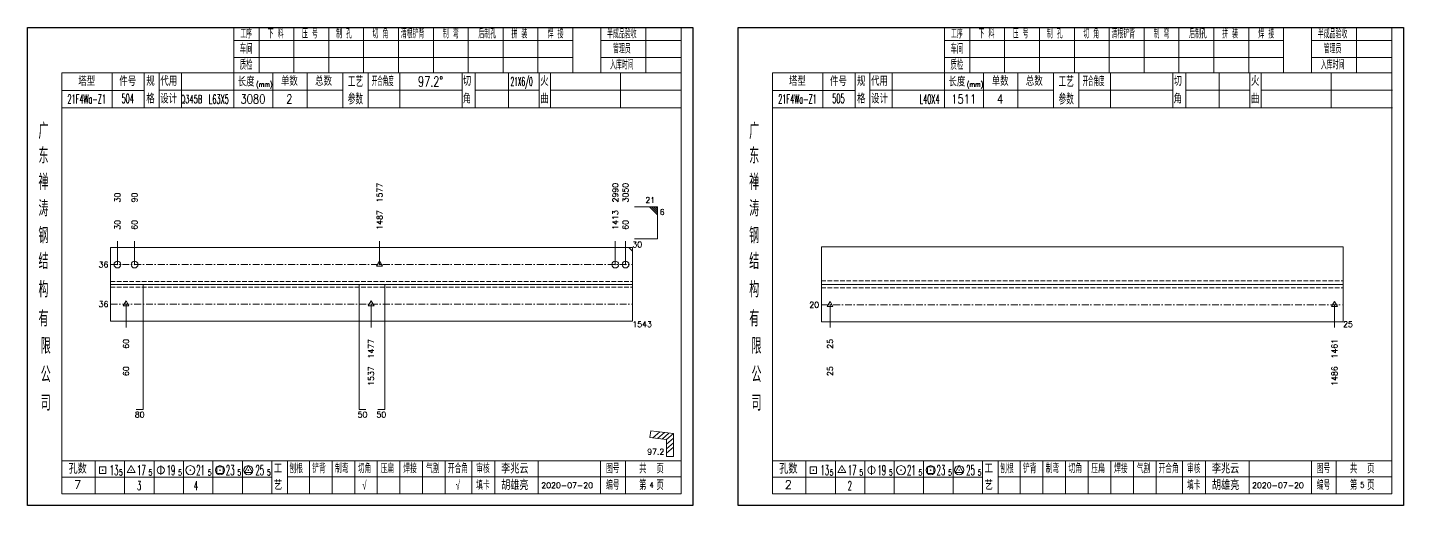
# Model space of a CAD drawing. Extents: x 1310 to 15542, y -76 to 8381.
# Drawn here: x 2453 to 3057, y 2954 to 3164 of the extents above; entities that cross this region are included whole.
import ezdxf
from ezdxf.enums import TextEntityAlignment as Align

# ---------------------------------------------------------------- set-up
doc = ezdxf.new("R2010")
doc.units = 0
doc.header["$MEASUREMENT"] = 0
doc.linetypes.add('一点画线', pattern=[5.2, 3, -1, 0.2, -1])
doc.linetypes.add('虚线', pattern=[2.75, 2, -0.75])
doc.layers.get('0').update_dxf_attribs({"linetype": 'CONTINUOUS', "lineweight": 25})
for name, color, linetype, lineweight in [('1', 7, 'CONTINUOUS', 25), ('2', 7, 'CONTINUOUS', 25), ('4', 7, 'CONTINUOUS', 25), ('5', 7, 'CONTINUOUS', 25)]:
    doc.layers.add(name, color=color, linetype=linetype, lineweight=lineweight)
doc.styles.get("Standard").update_dxf_attribs({"font": 'simplex.shx', "width": 0.7, "height": 3, "bigfont": 'gbhzfs.shx'})

# ---------------------------------------------------------------- blocks, each defined once
blk = doc.blocks.new('孔21.5')
at = {"layer": '5', "color": 7, "linetype": 'Continuous', "lineweight": 13}
for p, q in [((-0.1, -0.1), (0.1, 0.1)), ((0.1, -0.1), (-0.1, 0.1))]:
    blk.add_line(p, q, dxfattribs=at)
blk.add_circle((0, 0), 1, dxfattribs=at)
blk = doc.blocks.new('孔17.5')
at = {"layer": '5', "color": 7, "linetype": 'Continuous', "lineweight": 13}
for p, q in [((0, 1), (-0.866, -0.5)), ((-0.1, -0.1), (0.1, 0.1)), ((0.1, -0.1), (-0.1, 0.1)), ((0.866, -0.5), (0, 1)), ((-0.866, -0.5), (0.866, -0.5))]:
    blk.add_line(p, q, dxfattribs=at)
blk = doc.blocks.new('CTJGK')
at = {"color": 6, "linetype": 'Continuous'}
for p, q in [((0, 209.97), (292.13, 209.97)), ((0, 0), (0, 209.97)), ((292.13, 209.97), (292.13, 0)), ((292.13, 0), (0, 0))]:
    blk.add_line(p, q, dxfattribs=at)

msp = doc.modelspace()

# ---------------------------------------------------------------- linework, layer by layer
at = {"color": 7, "linetype": 'Continuous', "lineweight": 13}
for p, q in [((2729.442, 3084.944), (2719.442, 3084.944)), ((2725.942, 3084.944), (2729.442, 3081.444)), ((2726.817, 3084.944), (2729.442, 3082.319)), ((2727.692, 3084.944), (2729.442, 3083.194)), ((2728.567, 3084.944), (2729.442, 3084.069)), ((2729.442, 3070.944), (2729.442, 3084.944)), ((2492.312, 3059.635), (2492.312, 3069.944)), ((2499.812, 3059.635), (2499.812, 3069.944)), ((2607.434, 3059.635), (2607.434, 3069.944)), ((2710.942, 3059.635), (2710.942, 3069.944)), ((2715.442, 3059.635), (2715.442, 3069.944)), ((2729.442, 3070.944), (2719.442, 3070.944)), ((2718.442, 3065.593), (2716.879, 3067.135)), ((2496.062, 3042.254), (2496.062, 3031.944)), ((2603.684, 3042.254), (2603.684, 3031.944)), ((2805.233, 3041.944), (2805.233, 3031.944)), ((3026.781, 3041.944), (3026.781, 3031.944))]:
    msp.add_line(p, q, dxfattribs=at)
at = {"color": 7, "linetype": 'Continuous', "lineweight": 18}
for p, q in [((2489.312, 3067.135), (2489.312, 3034.754)), ((2489.312, 3067.135), (2718.442, 3067.135)), ((2718.442, 3067.135), (2718.442, 3034.754)), ((2801.442, 3067.444), (2801.442, 3034.444)), ((2801.442, 3067.444), (3030.572, 3067.444)), ((3030.572, 3067.444), (3030.572, 3034.444)), ((2489.312, 3050.944), (2718.442, 3050.944)), ((2801.442, 3050.944), (3030.572, 3050.944))]:
    msp.add_line(p, q, dxfattribs=at)
at = {"color": 3, "linetype": '一点画线', "lineweight": 13}
for p, q in [((2489.312, 3059.635), (2718.442, 3059.635)), ((2489.312, 3042.254), (2718.442, 3042.254)), ((2801.442, 3041.944), (3030.572, 3041.944))]:
    msp.add_line(p, q, dxfattribs=at)
at = {"color": 1, "linetype": '虚线', "lineweight": 18}
for p, q in [((2489.312, 3052.135), (2718.442, 3052.135)), ((2801.442, 3052.444), (3030.572, 3052.444)), ((2489.312, 3049.754), (2718.442, 3049.754)), ((2801.442, 3049.444), (3030.572, 3049.444))]:
    msp.add_line(p, q, dxfattribs=at)
at = {"layer": '1', "color": 7, "linetype": 'Continuous', "lineweight": 18}
for p, q in [((2489.312, 3034.754), (2718.442, 3034.754)), ((2801.442, 3034.444), (3030.572, 3034.444))]:
    msp.add_line(p, q, dxfattribs=at)
at = {"layer": '2', "color": 7, "linetype": 'Continuous', "lineweight": 13}
for p, q in [((2503.562, 3050.944), (2503.562, 2995.944)), ((2598.434, 3050.944), (2598.434, 2995.944)), ((2609.684, 3050.944), (2609.684, 2995.944)), ((2503.562, 2995.944), (2500.562, 2995.944)), ((2598.434, 2995.944), (2601.434, 2995.944)), ((2609.684, 2995.944), (2606.684, 2995.944)), ((2726.521, 2986.638), (2726.145, 2983.662)), ((2736.442, 2985.385), (2726.521, 2986.638)), ((2727.489, 2983.492), (2730.489, 2986.137)), ((2729.473, 2983.242), (2732.473, 2985.886)), ((2731.457, 2982.991), (2734.457, 2985.636)), ((2733.442, 2982.74), (2736.442, 2985.385)), ((2736.442, 2975.385), (2736.442, 2985.385)), ((2726.145, 2983.662), (2733.442, 2982.74)), ((2733.442, 2980.74), (2736.442, 2983.385)), ((2733.442, 2982.74), (2733.442, 2975.385)), ((2733.442, 2978.74), (2736.442, 2981.385)), ((2733.442, 2976.74), (2736.442, 2979.385)), ((2733.442, 2975.385), (2736.442, 2975.385))]:
    msp.add_line(p, q, dxfattribs=at)
at = {"layer": '4', "color": 1, "linetype": 'Continuous', "lineweight": 18}
for p, q in [((2452.812, 3163.771), (2452.812, 2953.801)), ((2744.942, 3163.771), (2452.812, 3163.771)), ((2543.442, 3163.771), (2543.442, 3143.931)), ((2554.472, 3163.771), (2554.472, 3143.911)), ((2569.782, 3163.771), (2569.782, 3143.911)), ((2585.102, 3163.771), (2585.102, 3143.911)), ((2600.412, 3163.771), (2600.412, 3143.911)), ((2615.722, 3163.771), (2615.722, 3143.911)), ((2631.032, 3163.771), (2631.032, 3143.911)), ((2646.352, 3163.771), (2646.352, 3143.911)), ((2661.662, 3163.771), (2661.662, 3143.911)), ((2676.972, 3163.771), (2676.972, 3143.911)), ((2692.282, 3163.771), (2692.282, 3143.931)), ((2692.282, 3163.771), (2692.282, 3143.911)), ((2704.562, 3163.771), (2704.562, 3143.911)), ((2724.312, 3163.771), (2724.312, 3143.911)), ((2739.892, 3163.771), (2739.892, 3143.911)), ((2744.942, 3133.971), (2744.942, 3163.771)), ((2764.942, 3163.771), (2764.942, 2953.801)), ((3057.072, 3163.771), (2764.942, 3163.771)), ((2855.572, 3163.771), (2855.572, 3143.931)), ((2866.602, 3163.771), (2866.602, 3143.911)), ((2881.912, 3163.771), (2881.912, 3143.911)), ((2897.232, 3163.771), (2897.232, 3143.911)), ((2912.542, 3163.771), (2912.542, 3143.911)), ((2927.852, 3163.771), (2927.852, 3143.911)), ((2943.162, 3163.771), (2943.162, 3143.911)), ((2958.482, 3163.771), (2958.482, 3143.911)), ((2973.792, 3163.771), (2973.792, 3143.911)), ((2989.102, 3163.771), (2989.102, 3143.911)), ((3004.412, 3163.771), (3004.412, 3143.931)), ((3004.412, 3163.771), (3004.412, 3143.911)), ((3016.692, 3163.771), (3016.692, 3143.911)), ((3036.442, 3163.771), (3036.442, 3143.911)), ((3052.022, 3163.771), (3052.022, 3143.911)), ((3057.072, 3133.971), (3057.072, 3163.771)), ((2692.282, 3158.041), (2543.442, 3158.041)), ((2739.892, 3158.041), (2704.562, 3158.041)), ((3004.412, 3158.041), (2855.572, 3158.041)), ((3052.022, 3158.041), (3016.692, 3158.041)), ((2692.282, 3150.561), (2543.442, 3150.561)), ((2739.892, 3150.561), (2704.562, 3150.561)), ((3004.412, 3150.561), (2855.572, 3150.561)), ((3052.022, 3150.561), (3016.692, 3150.561)), ((2467.822, 3143.911), (2467.822, 2958.851)), ((2739.892, 3143.911), (2467.822, 3143.911)), ((2489.942, 3143.921), (2489.942, 3128.501)), ((2504.092, 3128.501), (2504.092, 3143.911)), ((2510.592, 3128.501), (2510.592, 3143.911)), ((2520.462, 3143.911), (2520.462, 3128.501)), ((2543.442, 3143.931), (2543.442, 3128.501)), ((2560.562, 3143.911), (2560.562, 3128.501)), ((2575.612, 3143.911), (2575.612, 3128.501)), ((2591.312, 3143.911), (2591.312, 3128.501)), ((2602.372, 3143.911), (2602.372, 3128.501)), ((2616.322, 3143.911), (2616.322, 3128.501)), ((2643.622, 3143.911), (2643.622, 3128.501)), ((2649.382, 3143.911), (2649.382, 3128.501)), ((2664.002, 3143.911), (2664.002, 3128.501)), ((2677.462, 3143.911), (2677.462, 3128.501)), ((2682.452, 3143.911), (2682.452, 3128.501)), ((2713.192, 3143.911), (2713.192, 3128.501)), ((2739.892, 2958.851), (2739.892, 3143.911)), ((2779.952, 3143.911), (2779.952, 2958.851)), ((3052.022, 3143.911), (2779.952, 3143.911)), ((2802.072, 3143.921), (2802.072, 3128.501)), ((2816.222, 3128.501), (2816.222, 3143.911)), ((2822.722, 3128.501), (2822.722, 3143.911)), ((2832.592, 3143.911), (2832.592, 3128.501)), ((2855.572, 3143.931), (2855.572, 3128.501)), ((2872.692, 3143.911), (2872.692, 3128.501)), ((2887.742, 3143.911), (2887.742, 3128.501)), ((2903.442, 3143.911), (2903.442, 3128.501)), ((2914.502, 3143.911), (2914.502, 3128.501)), ((2928.452, 3143.911), (2928.452, 3128.501)), ((2955.752, 3143.911), (2955.752, 3128.501)), ((2961.512, 3143.911), (2961.512, 3128.501)), ((2976.132, 3143.911), (2976.132, 3128.501)), ((2989.592, 3143.911), (2989.592, 3128.501)), ((2994.582, 3143.911), (2994.582, 3128.501)), ((3025.322, 3143.911), (3025.322, 3128.501)), ((3052.022, 2958.851), (3052.022, 3143.911)), ((2504.092, 3136.151), (2467.822, 3136.151)), ((2591.312, 3136.201), (2510.592, 3136.201)), ((2602.372, 3136.201), (2643.622, 3136.201)), ((2649.382, 3136.201), (2677.462, 3136.201)), ((2682.452, 3136.201), (2740.072, 3136.201)), ((2816.222, 3136.151), (2779.952, 3136.151)), ((2903.442, 3136.201), (2822.722, 3136.201)), ((2914.502, 3136.201), (2955.752, 3136.201)), ((2961.512, 3136.201), (2989.592, 3136.201)), ((2994.582, 3136.201), (3052.202, 3136.201)), ((2744.942, 2953.801), (2744.942, 3133.971)), ((3057.072, 2953.801), (3057.072, 3133.971)), ((2740.072, 3128.501), (2467.822, 3128.501)), ((3052.202, 3128.501), (2779.952, 3128.501)), ((2467.822, 2973.381), (2739.892, 2973.381)), ((2482.512, 2973.381), (2482.512, 2958.851)), ((2495.442, 2958.851), (2495.442, 2973.381)), ((2508.372, 2973.381), (2508.372, 2958.851)), ((2521.292, 2958.851), (2521.292, 2973.381)), ((2534.222, 2973.381), (2534.222, 2958.851)), ((2547.152, 2958.851), (2547.152, 2973.381)), ((2560.072, 2958.851), (2560.072, 2973.381)), ((2566.942, 2958.851), (2566.942, 2973.381)), ((2576.602, 2958.851), (2576.602, 2973.381)), ((2586.542, 2958.851), (2586.542, 2973.381)), ((2596.482, 2958.851), (2596.482, 2973.381)), ((2606.432, 2958.851), (2606.432, 2973.381)), ((2616.372, 2958.851), (2616.372, 2973.381)), ((2626.312, 2958.851), (2626.312, 2973.381)), ((2636.262, 2958.851), (2636.262, 2973.381)), ((2647.902, 2958.851), (2647.902, 2973.381)), ((2658.052, 2958.851), (2658.052, 2973.381)), ((2677.112, 2958.851), (2677.112, 2973.381)), ((2704.492, 2958.851), (2704.492, 2973.381)), ((2715.452, 2958.851), (2715.452, 2973.381)), ((2779.952, 2973.381), (3052.022, 2973.381)), ((2794.642, 2973.381), (2794.642, 2958.851)), ((2807.572, 2958.851), (2807.572, 2973.381)), ((2820.502, 2973.381), (2820.502, 2958.851)), ((2833.422, 2958.851), (2833.422, 2973.381)), ((2846.352, 2973.381), (2846.352, 2958.851)), ((2859.282, 2958.851), (2859.282, 2973.381)), ((2872.202, 2958.851), (2872.202, 2973.381)), ((2879.072, 2958.851), (2879.072, 2973.381)), ((2888.732, 2958.851), (2888.732, 2973.381)), ((2898.672, 2958.851), (2898.672, 2973.381)), ((2908.612, 2958.851), (2908.612, 2973.381)), ((2918.562, 2958.851), (2918.562, 2973.381)), ((2928.502, 2958.851), (2928.502, 2973.381)), ((2938.442, 2958.851), (2938.442, 2973.381)), ((2948.392, 2958.851), (2948.392, 2973.381)), ((2960.032, 2958.851), (2960.032, 2973.381)), ((2970.182, 2958.851), (2970.182, 2973.381)), ((2989.242, 2958.851), (2989.242, 2973.381)), ((3016.622, 2958.851), (3016.622, 2973.381)), ((3027.582, 2958.851), (3027.582, 2973.381)), ((2560.072, 2966.251), (2467.822, 2966.251)), ((2566.902, 2966.411), (2739.892, 2966.411)), ((2872.202, 2966.251), (2779.952, 2966.251)), ((2879.032, 2966.411), (3052.022, 2966.411)), ((2467.822, 2958.851), (2739.892, 2958.851)), ((2779.952, 2958.851), (3052.022, 2958.851)), ((2452.812, 2953.801), (2744.942, 2953.801)), ((2764.942, 2953.801), (3057.072, 2953.801))]:
    msp.add_line(p, q, dxfattribs=at)
at = {"layer": '4', "color": 7, "linetype": 'Continuous', "lineweight": 13}
for p, q in [((2484.398, 2967.887), (2484.398, 2970.715)), ((2484.398, 2970.715), (2487.226, 2970.715)), ((2487.226, 2967.887), (2484.398, 2967.887)), ((2485.612, 2969.101), (2486.012, 2969.501)), ((2486.012, 2969.101), (2485.612, 2969.501)), ((2487.226, 2970.715), (2487.226, 2967.887)), ((2498.312, 2971.301), (2496.58, 2968.301)), ((2496.58, 2968.301), (2500.044, 2968.301)), ((2498.112, 2969.101), (2498.512, 2969.501)), ((2498.512, 2969.101), (2498.112, 2969.501)), ((2500.044, 2968.301), (2498.312, 2971.301)), ((2511.312, 2971.301), (2511.312, 2967.301)), ((2524.112, 2969.101), (2524.512, 2969.501)), ((2524.512, 2969.101), (2524.112, 2969.501)), ((2535.898, 2967.887), (2535.898, 2970.715)), ((2535.898, 2970.715), (2538.726, 2970.715)), ((2538.726, 2967.887), (2535.898, 2967.887)), ((2537.112, 2969.101), (2537.512, 2969.501)), ((2537.512, 2969.101), (2537.112, 2969.501)), ((2538.726, 2970.715), (2538.726, 2967.887)), ((2549.812, 2971.301), (2548.08, 2968.301)), ((2548.08, 2968.301), (2551.544, 2968.301)), ((2549.612, 2969.101), (2550.012, 2969.501)), ((2550.012, 2969.101), (2549.612, 2969.501)), ((2551.544, 2968.301), (2549.812, 2971.301)), ((2796.528, 2967.887), (2796.528, 2970.715)), ((2796.528, 2970.715), (2799.356, 2970.715)), ((2799.356, 2967.887), (2796.528, 2967.887)), ((2797.742, 2969.101), (2798.142, 2969.501)), ((2798.142, 2969.101), (2797.742, 2969.501)), ((2799.356, 2970.715), (2799.356, 2967.887)), ((2810.442, 2971.301), (2808.71, 2968.301)), ((2808.71, 2968.301), (2812.174, 2968.301)), ((2810.242, 2969.101), (2810.642, 2969.501)), ((2810.642, 2969.101), (2810.242, 2969.501)), ((2812.174, 2968.301), (2810.442, 2971.301)), ((2823.442, 2971.301), (2823.442, 2967.301)), ((2836.242, 2969.101), (2836.642, 2969.501)), ((2836.642, 2969.101), (2836.242, 2969.501)), ((2848.028, 2967.887), (2848.028, 2970.715)), ((2848.028, 2970.715), (2850.856, 2970.715)), ((2850.856, 2967.887), (2848.028, 2967.887)), ((2849.242, 2969.101), (2849.642, 2969.501)), ((2849.642, 2969.101), (2849.242, 2969.501)), ((2850.856, 2970.715), (2850.856, 2967.887)), ((2861.942, 2971.301), (2860.21, 2968.301)), ((2860.21, 2968.301), (2863.674, 2968.301)), ((2861.742, 2969.101), (2862.142, 2969.501)), ((2862.142, 2969.101), (2861.742, 2969.501)), ((2863.674, 2968.301), (2861.942, 2971.301))]:
    msp.add_line(p, q, dxfattribs=at)
for centre, radius in [((2511.312, 2969.301), 1.6), ((2524.312, 2969.301), 2), ((2537.312, 2969.301), 2), ((2549.812, 2969.301), 2), ((2823.442, 2969.301), 1.6), ((2836.442, 2969.301), 2), ((2849.442, 2969.301), 2), ((2861.942, 2969.301), 2)]:
    msp.add_circle(centre, radius, dxfattribs=at)

# ---------------------------------------------------------------- block references
at = {"color": 0, "linetype": 'Continuous'}
for p in [(2452.812, 2953.801), (2764.942, 2953.801)]:
    msp.add_blockref('CTJGK', p, dxfattribs=at)
at = {"color": 8, "linetype": 'Continuous', "lineweight": 9, "xscale": 1.5, "yscale": 1.5, "zscale": 1.5}
for name, p in [('孔21.5', (2492.312, 3059.635)), ('孔21.5', (2499.812, 3059.635)), ('孔17.5', (2607.434, 3059.635)), ('孔21.5', (2710.942, 3059.635)), ('孔21.5', (2715.442, 3059.635))]:
    msp.add_blockref(name, p, dxfattribs=at)
at = {"layer": '1', "color": 8, "linetype": 'Continuous', "lineweight": 9, "xscale": 1.5, "yscale": 1.5, "zscale": 1.5}
for p in [(2496.062, 3042.254), (2603.684, 3042.254), (2805.233, 3041.944), (3026.781, 3041.944)]:
    msp.add_blockref('孔17.5', p, dxfattribs=at)

# ---------------------------------------------------------------- texts
at = {"color": 7, "linetype": 'Continuous', "lineweight": 13}
for s, p in [('1577', (2607.434, 3086.944)), ('2990', (2710.942, 3086.944)), ('3050', (2715.442, 3086.944)), ('30', (2492.312, 3086.944)), ('90', (2499.812, 3086.944))]:
    msp.add_text(s, height=2.5, rotation=90, dxfattribs=at).set_placement(p, align=Align.MIDDLE_LEFT)
msp.add_text('21', height=2.5, dxfattribs=at).set_placement((2728.442, 3085.944), align=Align.BOTTOM_RIGHT)
at = {"color": 8, "linetype": 'Continuous', "lineweight": 9}
for s, p in [('1487', (2607.434, 3074.944)), ('1413', (2710.942, 3074.944)), ('30', (2492.312, 3074.944)), ('60', (2499.812, 3074.944)), ('60', (2715.442, 3074.944))]:
    msp.add_text(s, height=2.5, rotation=90, dxfattribs=at).set_placement(p, align=Align.MIDDLE_LEFT)
at = {"color": 7, "linetype": 'Continuous', "lineweight": 13}
msp.add_text('6', height=2.5, dxfattribs=at).set_placement((2730.442, 3083.944), align=Align.TOP_LEFT)
msp.add_text('30', height=2.5, dxfattribs=at).set_placement((2718.442, 3068.444), align=Align.MIDDLE_LEFT)
for s, p in [('36', (2488.312, 3059.635)), ('36', (2488.312, 3042.254)), ('20', (2800.442, 3041.944))]:
    msp.add_text(s, height=2.5, dxfattribs=at).set_placement(p, align=Align.MIDDLE_RIGHT)
at = {"layer": '1', "color": 7, "linetype": 'Continuous', "lineweight": 13}
for s, p in [('1543', (2718.442, 3033.444)), ('25', (3030.572, 3033.444))]:
    msp.add_text(s, height=2.5, dxfattribs=at).set_placement(p, align=Align.MIDDLE_LEFT)
at = {"layer": '1', "color": 8, "linetype": 'Continuous', "lineweight": 9}
for s, p in [('60', (2496.062, 3026.944)), ('1477', (2603.684, 3026.944)), ('25', (2805.233, 3026.944)), ('1461', (3026.781, 3026.944))]:
    msp.add_text(s, height=2.5, rotation=90, dxfattribs=at).set_placement(p, align=Align.MIDDLE_RIGHT)
at = {"layer": '1', "color": 7, "linetype": 'Continuous', "lineweight": 13}
for s, p in [('60', (2496.062, 3014.944)), ('1537', (2603.684, 3014.944)), ('25', (2805.233, 3014.944)), ('1486', (3026.781, 3014.944))]:
    msp.add_text(s, height=2.5, rotation=90, dxfattribs=at).set_placement(p, align=Align.MIDDLE_RIGHT)
at = {"layer": '2', "color": 7, "linetype": 'Continuous', "lineweight": 13}
for s, p in [('80', (2502.062, 2994.944)), ('50', (2599.934, 2994.944)), ('50', (2608.184, 2994.944))]:
    msp.add_text(s, height=2.5, dxfattribs=at).set_placement(p, align=Align.TOP_CENTER)
msp.add_text('97.2', height=2.5, dxfattribs=at).set_placement((2732.442, 2975.385), align=Align.BOTTOM_RIGHT)
at = {"layer": '4', "color": 1, "linetype": 'Continuous', "lineweight": 25}
for s, height, width, p in [('工序', 3.7, 0.7, (2548.812, 3160.901)), ('下 料', 3.7, 0.7, (2561.812, 3160.901)), ('压 号', 3.7, 0.7, (2576.812, 3160.901)), ('制 孔', 3.7, 0.7, (2591.812, 3160.901)), ('切 角', 3.7, 0.7, (2607.812, 3160.901)), ('清根铲背 ', 3.7, 0.7, (2622.812, 3160.901)), (' 制 弯', 3.7, 0.7, (2637.812, 3160.901)), (' 后制孔', 3.7, 0.7, (2653.812, 3160.901)), ('拼 装', 3.7, 0.7, (2668.812, 3160.901)), (' 焊 接', 3.7, 0.7, (2683.812, 3160.901)), ('半成品验收', 3.7, 0.7, (2713.812, 3160.901)), ('工序', 3.7, 0.7, (2860.942, 3160.901)), ('下 料', 3.7, 0.7, (2873.942, 3160.901)), ('压 号', 3.7, 0.7, (2888.942, 3160.901)), ('制 孔', 3.7, 0.7, (2903.942, 3160.901)), ('切 角', 3.7, 0.7, (2919.942, 3160.901)), ('清根铲背 ', 3.7, 0.7, (2934.942, 3160.901)), (' 制 弯', 3.7, 0.7, (2949.942, 3160.901)), (' 后制孔', 3.7, 0.7, (2965.942, 3160.901)), ('拼 装', 3.7, 0.7, (2980.942, 3160.901)), (' 焊 接', 3.7, 0.7, (2995.942, 3160.901)), ('半成品验收', 3.7, 0.7, (3025.942, 3160.901)), ('车间', 4, 0.7, (2548.812, 3154.301)), ('管理员', 3.7, 0.7, (2713.812, 3154.301)), ('车间', 4, 0.7, (2860.942, 3154.301)), ('管理员', 3.7, 0.7, (3025.942, 3154.301)), ('质检', 4, 0.7, (2548.812, 3147.241)), ('入库时间', 3.7, 0.7, (2713.812, 3147.241)), ('质检', 4, 0.7, (2860.942, 3147.241)), ('入库时间', 3.7, 0.7, (3025.942, 3147.241)), ('工艺', 4.8, 0.7, (2596.812, 3140.061)), ('开合角度', 4, 0.6, (2608.812, 3140.061)), ('97.2%%d', 4.47, 0.7, (2629.812, 3140.061)), ('21X6/0', 3.8, 0.4, (2669.812, 3140.061)), ('工艺', 4.8, 0.7, (2908.942, 3140.061)), ('开合角度', 4, 0.6, (2920.942, 3140.061)), ('(mm)', 2.24, 0.7, (2556.812, 3138.801)), ('(mm)', 2.24, 0.7, (2868.942, 3138.801)), ('21F4Wa-Z1', 4, 0.5, (2478.812, 3132.321)), ('504', 4, 0.5, (2496.812, 3132.571)), ('Q345B', 3.5, 0.5, (2524.812, 3132.301)), ('L63X5', 4, 0.5, (2536.812, 3132.301)), ('3080', 4, 0.8, (2551.812, 3132.351)), ('2', 4, 0.8, (2567.812, 3132.351)), ('参数', 4.8, 0.7, (2596.812, 3132.351)), ('21F4Wa-Z1', 4, 0.5, (2790.942, 3132.321)), ('505', 4, 0.5, (2808.942, 3132.571)), ('L40X4', 4, 0.5, (2848.942, 3132.301)), ('1511', 4, 0.8, (2863.942, 3132.351)), ('4', 4, 0.8, (2879.942, 3132.351)), ('参数', 4.8, 0.7, (2908.942, 3132.351)), ('广', 6.96, 0.7, (2459.812, 3118.271)), ('广', 6.96, 0.7, (2771.942, 3118.271)), ('东', 6.96, 0.7, (2459.812, 3107.481)), ('东', 6.96, 0.7, (2771.942, 3107.481)), ('禅', 6.96, 0.7, (2459.812, 3095.891)), ('禅', 6.96, 0.7, (2771.942, 3095.891)), ('涛', 6.96, 0.7, (2459.812, 3084.291)), ('涛', 6.96, 0.7, (2771.942, 3084.291)), ('钢', 6.96, 0.7, (2459.812, 3072.401)), ('钢', 6.96, 0.7, (2771.942, 3072.401)), ('结', 6.96, 0.7, (2459.812, 3061.091)), ('结', 6.96, 0.7, (2771.942, 3061.091)), ('构', 6.96, 0.7, (2459.812, 3048.711)), ('构', 6.96, 0.7, (2771.942, 3048.711)), ('有', 6.96, 0.7, (2459.812, 3035.901)), ('有', 6.96, 0.7, (2771.942, 3035.901)), ('限', 6.96, 0.7, (2460.812, 3023.901)), ('限', 6.96, 0.7, (2772.942, 3023.901)), ('公', 6.96, 0.7, (2460.812, 3011.361)), ('公', 6.96, 0.7, (2772.942, 3011.361)), ('司', 6.96, 0.7, (2460.812, 2998.881)), ('司', 6.96, 0.7, (2772.942, 2998.881)), ('13', 4.47, 0.5, (2490.812, 2969.301)), ('5', 2.68, 0.6, (2493.812, 2968.301)), ('17', 4.47, 0.5, (2502.812, 2969.301)), ('5', 2.68, 0.6, (2506.812, 2968.301)), ('19', 4.47, 0.5, (2515.812, 2969.301)), ('5', 2.68, 0.6, (2519.812, 2968.301)), ('21', 4.47, 0.5, (2528.812, 2969.301)), ('5', 2.68, 0.6, (2532.812, 2968.301)), ('23', 4.47, 0.5, (2541.812, 2969.301)), ('5', 2.68, 0.6, (2545.812, 2968.301)), ('25', 4.47, 0.5, (2554.812, 2969.301)), ('5', 2.68, 0.6, (2558.812, 2968.301)), ('刨根', 3.7, 0.8, (2570.812, 2969.901)), ('铲背', 3.7, 0.8, (2580.812, 2969.901)), ('制弯', 3.7, 0.8, (2590.812, 2969.901)), ('切角', 3.7, 0.8, (2600.812, 2969.901)), ('压扁', 3.7, 0.8, (2610.812, 2969.901)), ('焊接', 3.7, 0.8, (2620.812, 2969.901)), ('气割', 3.7, 0.8, (2630.812, 2969.901)), ('开合角', 3.7, 0.8, (2641.812, 2969.901)), ('审核', 3.7, 0.8, (2652.812, 2969.901)), ('图号', 3.7, 0.8, (2709.812, 2969.901)), ('共  页', 4, 0.8, (2726.812, 2969.901)), ('13', 4.47, 0.5, (2802.942, 2969.301)), ('5', 2.68, 0.6, (2805.942, 2968.301)), ('17', 4.47, 0.5, (2814.942, 2969.301)), ('5', 2.68, 0.6, (2818.942, 2968.301)), ('19', 4.47, 0.5, (2827.942, 2969.301)), ('5', 2.68, 0.6, (2831.942, 2968.301)), ('21', 4.47, 0.5, (2840.942, 2969.301)), ('5', 2.68, 0.6, (2844.942, 2968.301)), ('23', 4.47, 0.5, (2853.942, 2969.301)), ('5', 2.68, 0.6, (2857.942, 2968.301)), ('25', 4.47, 0.5, (2866.942, 2969.301)), ('5', 2.68, 0.6, (2870.942, 2968.301)), ('刨根', 3.7, 0.8, (2882.942, 2969.901)), ('铲背', 3.7, 0.8, (2892.942, 2969.901)), ('制弯', 3.7, 0.8, (2902.942, 2969.901)), ('切角', 3.7, 0.8, (2912.942, 2969.901)), ('压扁', 3.7, 0.8, (2922.942, 2969.901)), ('焊接', 3.7, 0.8, (2932.942, 2969.901)), ('气割', 3.7, 0.8, (2942.942, 2969.901)), ('开合角', 3.7, 0.8, (2953.942, 2969.901)), ('审核', 3.7, 0.8, (2964.942, 2969.901)), ('图号', 3.7, 0.8, (3021.942, 2969.901)), ('共  页', 4, 0.8, (3038.942, 2969.901)), ('3', 4, 0.5, (2501.812, 2962.551)), ('4', 4, 0.5, (2526.812, 2962.551)), ('√', 4, 0.6, (2600.812, 2962.631)), ('√', 4, 0.6, (2641.812, 2962.631)), ('填卡', 3.7, 0.8, (2652.812, 2962.631)), ('编号', 3.7, 0.8, (2709.812, 2962.631)), ('第  页', 4, 0.8, (2726.812, 2962.631)), ('2', 4, 0.5, (2813.942, 2962.551)), ('填卡', 3.7, 0.8, (2964.942, 2962.631)), ('编号', 3.7, 0.8, (3021.942, 2962.631)), ('第  页', 4, 0.8, (3038.942, 2962.631))]:
    msp.add_text(s, height=height, dxfattribs=dict(at, width=width)).set_placement(p, align=Align.MIDDLE_CENTER)
for s, height, p in [('塔型', 3.7, (2478.812, 3140.031)), ('件号', 3.7, (2496.812, 3140.031)), ('规', 3.7, (2506.812, 3140.061)), ('代用', 3.7, (2514.812, 3140.061)), ('单数', 3.7, (2567.812, 3140.061)), ('总数', 3.7, (2582.812, 3140.061)), ('火', 3.7, (2679.812, 3140.061)), ('塔型', 3.7, (2790.942, 3140.031)), ('件号', 3.7, (2808.942, 3140.031)), ('规', 3.7, (2818.942, 3140.061)), ('代用', 3.7, (2826.942, 3140.061)), ('单数', 3.7, (2879.942, 3140.061)), ('总数', 3.7, (2894.942, 3140.061)), ('火', 3.7, (2991.942, 3140.061)), ('长度', 3.7, (2548.812, 3139.801)), ('切', 3.7, (2645.812, 3140.061)), ('长度', 3.7, (2860.942, 3139.801)), ('切', 3.7, (2957.942, 3140.061)), ('格', 3.7, (2506.812, 3132.351)), ('设计', 3.7, (2514.812, 3132.351)), ('角', 3.7, (2645.812, 3132.351)), ('曲', 3.7, (2679.812, 3132.351)), ('格', 3.7, (2818.942, 3132.351)), ('设计', 3.7, (2826.942, 3132.351)), ('角', 3.7, (2957.942, 3132.351)), ('曲', 3.7, (2991.942, 3132.351)), ('孔数', 4, (2474.812, 2969.821)), ('工', 3.7, (2562.812, 2969.901)), ('李兆云', 4, (2666.812, 2969.901)), ('孔数', 4, (2786.942, 2969.821)), ('工', 3.7, (2874.942, 2969.901)), ('李兆云', 4, (2978.942, 2969.901)), ('7', 3.7, (2474.812, 2962.991)), ('艺', 3.7, (2562.812, 2962.551)), ('胡雄亮', 4, (2666.812, 2962.631)), ('2020-07-20', 2.5, (2689.812, 2962.631)), ('2', 3.7, (2786.942, 2962.991)), ('艺', 3.7, (2874.942, 2962.551)), ('胡雄亮', 4, (2978.942, 2962.631)), ('2020-07-20', 2.5, (3001.942, 2962.631))]:
    msp.add_text(s, height=height, dxfattribs=at).set_placement(p, align=Align.MIDDLE_CENTER)
at = {"layer": '4', "color": 6, "linetype": 'Continuous', "lineweight": 25, "width": 0.8}
for s, p in [('4', (2726.837, 2962.859)), ('5', (3038.967, 2962.859))]:
    msp.add_text(s, height=2.5, dxfattribs=at).set_placement(p, align=Align.MIDDLE_CENTER)

doc.saveas('drawing.dxf')
